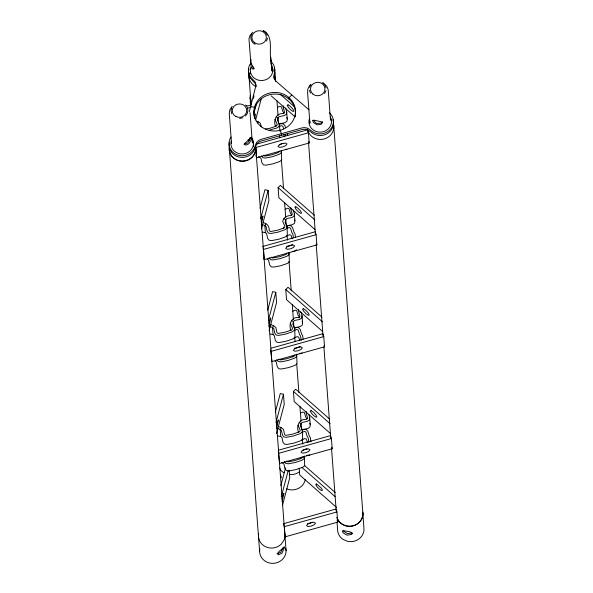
<?xml version="1.0" encoding="UTF-8"?>
<svg xmlns="http://www.w3.org/2000/svg" width="593" height="593" viewBox="0 0 593 593"><rect width="100%" height="100%" fill="white"/><g stroke="black" fill="none" stroke-linecap="round" stroke-linejoin="round"><path stroke-width="0.89" d="M309.976 121.713L309.902 123.218L307.626 92.931L307.804 89.165L309.524 85.726L310.94 84.473L309.546 87.253M249.89 137.65L249.72 139.503L247.859 142.757L244.642 144.121M250.565 103.553L250.424 105.124L250.098 95.629M285.567 107.993L286.716 111.862L286.367 114.212L284.299 115.613L279.11 116.651L277.554 118.859L277.428 120.401L279.362 124.033L279.155 126.391L277.161 127.888L269.185 130.186M293.231 209.915L294.38 213.784L294.032 216.134L291.964 217.527L286.767 218.572L285.826 219.692L285.092 222.323L287.027 225.948L286.812 228.312L284.825 229.81L278.25 232.085L271.127 233.457L268.599 233.16L267.117 231.248L266.057 226.444L263.692 225.021L262.032 224.925M300.888 311.836L302.045 315.706L301.696 318.048L299.621 319.449L294.432 320.487L293.491 321.614L292.757 324.238L294.691 327.87L294.476 330.227L292.49 331.732L285.915 334.007L278.784 335.379L276.264 335.082L274.781 333.17L273.721 328.366L271.349 326.943L269.696 326.847M308.783 414.529L309.709 417.628L309.361 419.97L307.285 421.371L302.096 422.409L300.547 424.625L300.421 426.159L302.356 429.792L302.141 432.149L300.154 433.646L293.579 435.929L286.449 437.293L283.928 436.997L282.446 435.092L281.379 430.281L279.014 428.865L277.361 428.769M283.113 547.739L280.741 552.298L276.968 553.795M273.951 78.446L274.522 74.466A13.216 12.26 -4.3 0 0 274.381 68.121M286.716 111.862L287.257 119L286.901 121.343L284.833 122.744L279.644 123.781M294.38 213.784L294.914 220.915L294.565 223.264L292.497 224.665L287.308 225.703M302.045 315.706L302.578 322.837L302.23 325.186L300.162 326.587L294.973 327.625M309.709 417.628L310.243 424.758L309.894 427.108L307.826 428.502L302.638 429.547M267.228 35.172L265.708 32.482L263.188 30.54C274.5 36.366 268.303 51.902 271.231 61.761L270.868 64.163L271.394 63.955L271.112 61.042M231.648 107.822L231.048 110.832L231.73 113.812M254.82 118.333L255.427 114.13L255.012 114.138M261.291 221.145L262.669 216.06L263.092 216.052L261.283 224.465M268.948 323.066L270.334 317.981L270.756 317.974L268.948 326.387M276.427 425.856L277.176 422.372L278.413 419.896L276.612 428.309M281.942 499.239L282.691 495.755L283.936 493.28L282.127 501.693M249.327 111.781L256.043 85.095L255.205 82.034L252.433 78.988A13.216 12.26 -4.3 0 1 250.95 62.865M253.389 98.497L254.078 95.858M254.167 112.366L256.035 105.287M255.635 119.905L261.239 98.675M260.038 208.284L264.945 189.708L268.132 190.397L268.903 200.59L261.424 228.898M260.661 218.706L268.132 190.397M267.702 310.198L272.602 291.623L275.797 292.319L276.56 302.512L269.089 330.82M268.325 320.628L275.797 292.319M275.367 412.12L280.267 393.544L283.461 394.241L284.225 404.433L276.523 433.624M275.99 422.55L283.461 394.241M280.882 485.504L285.552 467.81M281.275 496.815L288.28 470.279M282.505 505.236L289.747 477.817L289.169 470.175M251.743 33.742C249.586 37.507 251.254 42.414 255.064 44.342M266.516 41.139L267.51 38.211M276.012 125.249L275.537 126.524C273.032 120.505 276.331 112.507 283.699 113.656L284.655 112.411L283.276 107.763L283.261 105.806M283.202 228.446L283.669 227.171M290.859 330.36C288.361 324.349 291.66 316.351 299.02 317.5L299.984 316.254L298.605 311.607L298.59 309.65M292.853 356.86L293.327 355.585M298.524 432.282C296.026 426.271 299.324 418.265 306.685 419.421L307.648 418.169L306.27 413.529L306.255 411.564M300.518 458.782L300.992 457.507M279.236 151.074L278.584 152.483L272.017 154.758L264.886 156.129L263.551 155.247M286.901 252.996L286.249 254.404L279.681 256.68L272.55 258.051L271.216 257.169M294.565 354.918L293.913 356.326L287.338 358.602L280.215 359.966L278.88 359.091M302.23 456.832L301.578 458.241L295.003 460.524L287.879 461.888L286.545 461.013M324.534 93.598L325.928 90.818M290.926 207.728L290.941 209.685L292.319 214.332L291.356 215.578C287.375 215.274 283.506 217.223 282.661 221.308L284.907 226.496L284.262 227.905L277.687 230.18L270.556 231.552L269.222 230.67C269.659 226.615 267.109 223.264 263.151 222.657M257.547 123.055L258.251 121.839L259.541 122.484L260.564 123.729L261.32 126.998M265.916 223.761L264.856 225.577L265.39 232.715L266.591 233.575L267.651 238.386L269.133 240.291L271.661 240.588L278.792 239.224L285.359 236.941L287.353 235.443L287.027 225.948M290.325 323.229L292.571 328.418L291.919 329.827L285.352 332.102L278.221 333.474L276.887 332.591L275.893 327.573L273.581 325.683L272.521 327.499L273.054 334.637L274.255 335.497L275.315 340.308L276.798 342.213L279.325 342.509L286.449 341.138L293.024 338.862L295.017 337.365L294.691 327.87M297.99 425.151L300.236 430.333L299.584 431.741L293.009 434.024L285.885 435.388L284.551 434.513L283.558 429.495L281.238 427.605L280.185 429.421L280.719 436.552L281.92 437.419L282.98 442.222L284.462 444.135L286.99 444.431L294.113 443.06L300.688 440.784L302.682 439.287L302.356 429.792M232.197 106.303L229.988 109.49L229.246 113.204L231.522 143.491M245.517 116.043L247.311 113.463L247.911 110.454L247.229 107.474M322.407 121.639L321.035 123.092L317.589 123.507C314.809 123.692 314.512 119.704 312.422 120.349L313.793 122.84L317.24 124.841L320.946 124.397L322.533 122.558L320.739 121.654L313.593 120.097M251.084 104.249L250.142 105.369L246.473 106.214M288.354 253.33L289.302 252.203M296.018 355.244L296.96 354.125M303.683 457.166L304.624 456.047M252.796 32.296L250.179 35.209L248.956 38.812L250.824 62.762L253.967 68.892L252.803 69.144L251.113 66.638L250.706 62.043L251.061 59.641L250.542 59.849M291.719 95.036L289.05 97.645L289.176 99.276M314.935 229.528L278.866 197.773L278.102 187.581L280.37 185.357L314.357 215.274M322.592 331.45L286.53 299.695L285.759 289.503L288.035 287.279L322.021 317.196M330.257 433.364L294.195 401.617L293.424 391.424L295.699 389.201L329.686 419.118M352.02 532.885L347.535 533.707L343.377 531.009M296.559 249.764L294.491 251.165L292.208 251.454M277.554 107.377L279.911 106.273L281.423 106.859L282.728 111.262L283.802 112.937M279.236 124.411L280.808 123.678L283.343 123.848L284.936 125.679L285.455 127.436M279.006 126.739L281.371 125.634L282.876 126.227L283.662 128.866M285.218 209.299L287.575 208.195L289.087 208.78L290.392 213.184L291.459 214.859M286.893 226.333L288.465 225.592L291.007 225.77L292.601 227.601L293.906 231.996L294.98 233.679L295.455 237.185M286.671 228.661L289.028 227.556L290.54 228.149L291.852 232.545L292.92 234.228L293.394 237.734M286.426 236.162L289.569 234.695L291.074 235.28L292.127 238.801M292.883 311.214L295.24 310.109L296.745 310.702L298.057 315.105L299.124 316.781L299.131 318.085M294.558 328.255L296.129 327.514L298.672 327.692L300.266 329.523L301.57 333.918L302.638 335.601L303.112 339.107M294.336 330.583L296.693 329.478L298.205 330.064L299.509 334.467L300.584 336.149L301.288 340.426M294.084 338.084L297.234 336.609L298.739 337.202L299.784 340.723M300.54 413.136L302.904 412.031L304.409 412.624L305.721 417.02L306.789 418.702M302.222 430.17L303.794 429.436L306.336 429.606L307.923 431.437L309.235 435.84L310.302 437.515L311.006 441.8M302 432.505L304.357 431.4L305.869 431.986L307.174 436.389L308.249 438.064L308.953 442.348M301.748 440.006L304.891 438.531L306.403 439.124L307.448 442.645M283.284 143.358L280.126 144.247M292.512 244.583L289.391 245.976L286.99 246.258M300.177 346.505L297.049 347.898L294.654 348.18M307.055 448.775L303.112 450.005M312.578 522.159L310.235 523.204L307.834 523.486M250.972 107.377L247.83 108.074M256.687 144.099L307.515 129.86L308.434 132.788L309.198 142.98L256.591 157.708L255.902 155.514M256.591 157.708L255.82 147.516L308.434 132.788M262.573 246.518L315.179 231.781L316.099 234.702L316.862 244.894L264.256 259.63L263.796 258.17M264.256 259.63L263.485 249.438L316.099 234.702M271.127 348.187L322.844 333.703L323.763 336.624L324.527 346.816L271.913 361.552L270.69 349.9M271.149 351.36L323.763 336.624M278.792 450.109L330.509 435.625L331.42 438.546L332.191 448.738L279.577 463.467L278.354 451.814M278.814 453.274L331.42 438.546M283.417 523.738L336.023 509.009L336.943 511.929L337.706 522.122L285.1 536.85L284.41 534.664M285.1 536.85L284.329 526.658L336.943 511.929M265.405 128.963L270.023 128.258L276.597 125.983L277.25 124.574L274.996 119.386M239.587 118.467L242.804 117.799M285.307 149.436L286.827 149.243M299.873 353.376L302.156 353.087M306.774 455.394L309.813 455.001M262.573 232.056L265.39 232.715M270.23 333.978L273.054 334.637M277.895 435.899L280.719 436.552M250.713 106.518L254.464 107.333L254.582 108.964M270.816 324.579L273.581 325.683M278.48 426.5L281.238 427.605M258.555 156.737L260.92 158.153L261.98 162.964L263.462 164.869L265.99 165.165L273.121 163.801L279.688 161.518L281.682 160.021L281.356 150.526L281.141 152.89L279.155 154.388L272.58 156.663L265.449 158.034L262.929 157.738L261.446 155.826M281.542 462.496L283.914 463.919L284.974 468.722L286.456 470.634L288.976 470.931L296.107 469.56L302.682 467.284L304.669 465.787L304.35 456.291L304.135 458.648L302.148 460.146L295.573 462.429L288.443 463.793L285.922 463.496L284.432 461.591M256.858 121.165L258.251 121.839M276.219 116.806L278.161 117.77L278.636 124.019M283.884 218.728L285.826 219.692L286.3 225.933M291.548 320.65L293.491 321.614L293.965 327.855M299.206 422.572L301.155 423.535L301.622 429.777M245.361 104.976L246.918 105.969M308.983 109.824L276.316 81.471L274.9 79.818L273.833 76.816L274.403 72.835A13.216 12.26 -4.3 0 0 270.719 61.094M267.384 259.215L268.585 260.075L269.645 264.886L271.127 266.791L273.655 267.087L280.778 265.716L287.353 263.44L289.347 261.943L289.021 252.448L288.806 254.812L286.819 256.309L280.244 258.585L273.114 259.956L270.593 259.66L269.111 257.747M275.048 361.137L276.249 361.997L277.309 366.808L278.792 368.713L281.319 369.009L288.443 367.638L295.017 365.362L297.004 363.865L296.685 354.369L296.47 356.727L294.484 358.231L287.909 360.507L280.778 361.878L278.258 361.574L276.775 359.669M280.837 94.821L294.714 107.037M271.201 95.858L294.78 116.613M278.102 187.581L314.861 219.944M285.759 289.503L322.525 321.866M293.424 391.424L330.182 423.787M304.683 465.631L335.208 492.501M301.718 467.247L335.008 496.556M336.468 507.363L299.71 475L299.198 468.203M280.252 476.957L281.089 477.832L281.386 477.439L280.319 474.393M252.536 66.238L254.1 68.566M279.562 468.018L280.748 470.138A13.239 12.283 -4.3 0 0 283.965 472.784M249.883 97.993L251.047 100.165M326.068 87.764L324.949 84.903L322.733 82.672L326.817 86.267L328.203 89.795L330.479 120.082M309.405 90.306L310.524 93.168M308.738 141.512L309.198 142.98M316.403 243.434L316.862 244.894M280.452 130.215L281.653 135.278M324.067 345.356L324.527 346.816M255.361 146.056L255.82 147.516M331.732 447.278L332.191 448.738M263.025 247.978L263.485 249.438M337.017 519.928L337.706 522.122M283.647 524.471L284.329 526.658M286.79 117.451L287.257 119M287.331 133.714L287.79 135.263M285.27 134.263L285.73 135.812M283.676 134.24L284.462 136.879M294.454 219.373L294.914 220.915M302.119 321.287L302.578 322.837M309.783 423.209L310.243 424.758M256.169 86.726L255.331 83.665L252.559 80.618A13.216 12.26 -4.3 0 1 248.875 68.877M271.579 67.254L271.928 71.012L271.394 63.955M270.816 57.165L271.231 61.761M333.681 125.16L362.768 511.952A13.239 12.283 -4.3 0 1 352.531 525.909A13.239 12.283 -4.3 0 1 336.98 517.489M307.522 129.148L307.73 131.913M308.568 142.995L315.439 234.383M316.202 244.538L323.037 336.253M323.904 347.001L330.775 438.39M331.539 448.545L336.261 511.322M337.039 522.329L337.714 531.321A13.239 12.283 -4.3 0 0 342.932 539.326L347.594 541.327A13.239 12.283 -4.3 0 0 363.88 527.422L362.731 512.13A13.239 12.283 -4.3 0 1 352.45 526.058A13.239 12.283 -4.3 0 1 336.928 517.593M279.362 124.033L279.903 131.164M275.145 76.771L275.493 81.389M276.946 100.773L278.058 115.546M279.585 135.849L279.726 137.702M281.393 159.851L283.543 188.47M284.581 202.317L285.693 217.09M287.086 235.547L287.427 240.165M289.028 261.394L291.245 290.941M292.29 304.787L293.402 319.553M294.721 337.091L295.062 341.709M296.73 363.865L298.879 392.477M299.925 406.324L301.036 421.097M302.356 438.635L302.771 444.172M255.835 148.598L286.071 550.675M248.845 74.347L251.136 104.813M250.061 112.737L252.344 143.024M229.38 149.384L259.615 551.46M255.531 146.212A13.239 12.283 -4.3 0 1 246.71 160.629A13.239 12.283 -4.3 0 1 230.492 154.054M230.18 153.328A13.239 12.283 -4.3 0 1 229.58 146.982M284.773 533.796A13.239 12.283 -4.3 0 1 284.017 540.119L281.238 544.189A13.239 12.283 -4.3 0 1 265.701 546.798A13.239 12.283 -4.3 0 1 258.667 533.774M254.56 118.096A20.807 19.302 -4.3 0 1 274.344 94.065A20.807 19.302 -4.3 0 1 295.181 116.895M229.484 142.342A13.216 12.26 -4.3 0 0 239.157 157.078A13.216 12.26 -4.3 0 0 255.131 147.924L256.613 144.143L259.059 141.905L261.15 141.015L302.156 129.533L304.417 129.207L307.76 129.823L311.184 132.232A13.216 12.26 -4.3 0 0 327.166 133.707A13.216 12.26 -4.3 0 0 333.014 119.734M251.973 139.6A11.304 10.489 -4.3 0 1 253.47 146.649M231.062 137.005A13.216 12.26 -4.3 0 0 236.978 154.825A13.216 12.26 -4.3 0 0 255.012 146.293L256.487 142.513L258.941 140.274L261.024 139.385L302.037 127.903L304.298 127.577L307.641 128.192L311.066 130.601A13.216 12.26 -4.3 0 0 329.738 130.045A13.216 12.26 -4.3 0 0 329.352 112.707M251.855 137.969A11.304 10.489 -4.3 0 1 243.893 153.854A11.304 10.489 -4.3 0 1 231.211 141.112M250.617 73.843A11.304 10.489 -4.3 0 1 250.402 72.005M250.728 69.277A11.304 10.489 -4.3 0 1 251.35 67.558M272.78 69.5A11.304 10.489 -4.3 0 1 272.995 71.338M271.727 65.319A11.304 10.489 -4.3 0 1 262.788 80.463A11.304 10.489 -4.3 0 1 250.602 67.646M330.479 118.563A11.304 10.489 -4.3 0 1 331.183 120.246M330.353 116.932A11.304 10.489 -4.3 0 1 321.413 132.076A11.304 10.489 -4.3 0 1 309.235 119.267M274.7 72.005A13.239 12.283 -4.3 0 1 274.611 79.136M255.62 86.393A13.239 12.283 -4.3 0 1 249.142 72.769M333.31 123.603A13.239 12.283 -4.3 0 1 323.867 139.029A13.239 12.283 -4.3 0 1 307.678 129.926M285.759 548.288A13.239 12.283 -4.3 0 1 273.121 563.35A13.239 12.283 -4.3 0 1 259.816 549.059M299.346 471.85A13.239 12.283 -4.3 0 1 289.621 474.57M305.254 479.633A13.239 12.283 -4.3 0 1 286.612 488.817M255.442 146.871A13.239 12.283 -4.3 0 1 241.64 161.037A13.239 12.283 -4.3 0 1 229.528 145.856M248.148 139.637A11.356 10.541 -4.3 0 1 249.616 140.585M284.581 547.25L281.927 553.343L278.124 554.848C276.175 551.957 282.854 549.266 284.166 546.872L284.581 547.25M251.254 137.242L250.921 140.2L248.919 143.706L245.784 145.144L243.99 144.24L251.254 137.242M352.257 533.411L351.612 534.389L347.135 535.19C345.919 534.337 340.99 532.588 342.798 530.55L349.492 531.699L351.471 532.47L352.257 533.411M279.259 144.907L278.035 146.501L279.444 147.361L282.639 146.982L285.767 145.589L286.982 143.995L285.581 143.135L282.379 143.513L279.259 144.907M286.923 246.829L285.7 248.423L287.101 249.275L290.303 248.897L293.431 247.503L294.647 245.917L293.246 245.057L290.044 245.435L286.923 246.829M294.58 348.751L293.365 350.337L294.765 351.197L297.968 350.819L301.096 349.425L302.311 347.832L300.91 346.979L297.708 347.357L294.58 348.751M302.245 450.665L301.029 452.259L302.43 453.119L305.632 452.741L308.753 451.347L309.976 449.753L308.575 448.894L305.373 449.272L302.245 450.665M307.767 524.049L306.544 525.643L307.952 526.502L311.147 526.124L314.275 524.731L315.491 523.137L314.09 522.277L310.888 522.655L307.767 524.049M288.116 104.842L287.227 105.206L288.302 107.296L290.718 109.898L293.053 111.477L293.943 111.121L292.868 109.03L290.459 106.429L288.116 104.842M295.781 206.764L294.891 207.12L295.966 209.218L298.383 211.812L300.718 213.398L301.607 213.043L300.532 210.945L298.116 208.351L295.781 206.764M303.446 308.686L302.549 309.042L303.631 311.132L306.04 313.734L308.382 315.32L309.272 314.957L308.197 312.867L305.78 310.272L303.446 308.686M311.11 410.608L310.213 410.964L311.295 413.054L313.704 415.656L316.047 417.242L316.936 416.879L315.861 414.789L313.445 412.187L311.11 410.608M316.625 483.992L315.735 484.348L316.81 486.438L319.227 489.04L321.562 490.626L322.451 490.263L321.376 488.172L316.625 483.992M260.26 125.82A20.807 19.302 -4.3 0 0 294.847 116.132A20.807 19.302 -4.3 0 0 268.859 93.249A20.807 19.302 -4.3 0 0 260.26 125.82M254.842 42.896A7.235 6.716 -4.3 0 0 266.316 38.108A7.235 6.716 -4.3 0 0 256.22 31.318A7.235 6.716 -4.3 0 0 254.842 42.896M312.726 93.939A7.235 6.716 -4.3 0 0 324.764 90.566A7.235 6.716 -4.3 0 0 315.721 82.605A7.235 6.716 -4.3 0 0 312.726 93.939M235.947 116.539A7.235 6.716 -4.3 0 0 246.718 110.476A7.235 6.716 -4.3 0 0 235.784 104.909A7.235 6.716 -4.3 0 0 235.947 116.539"/></g></svg>
